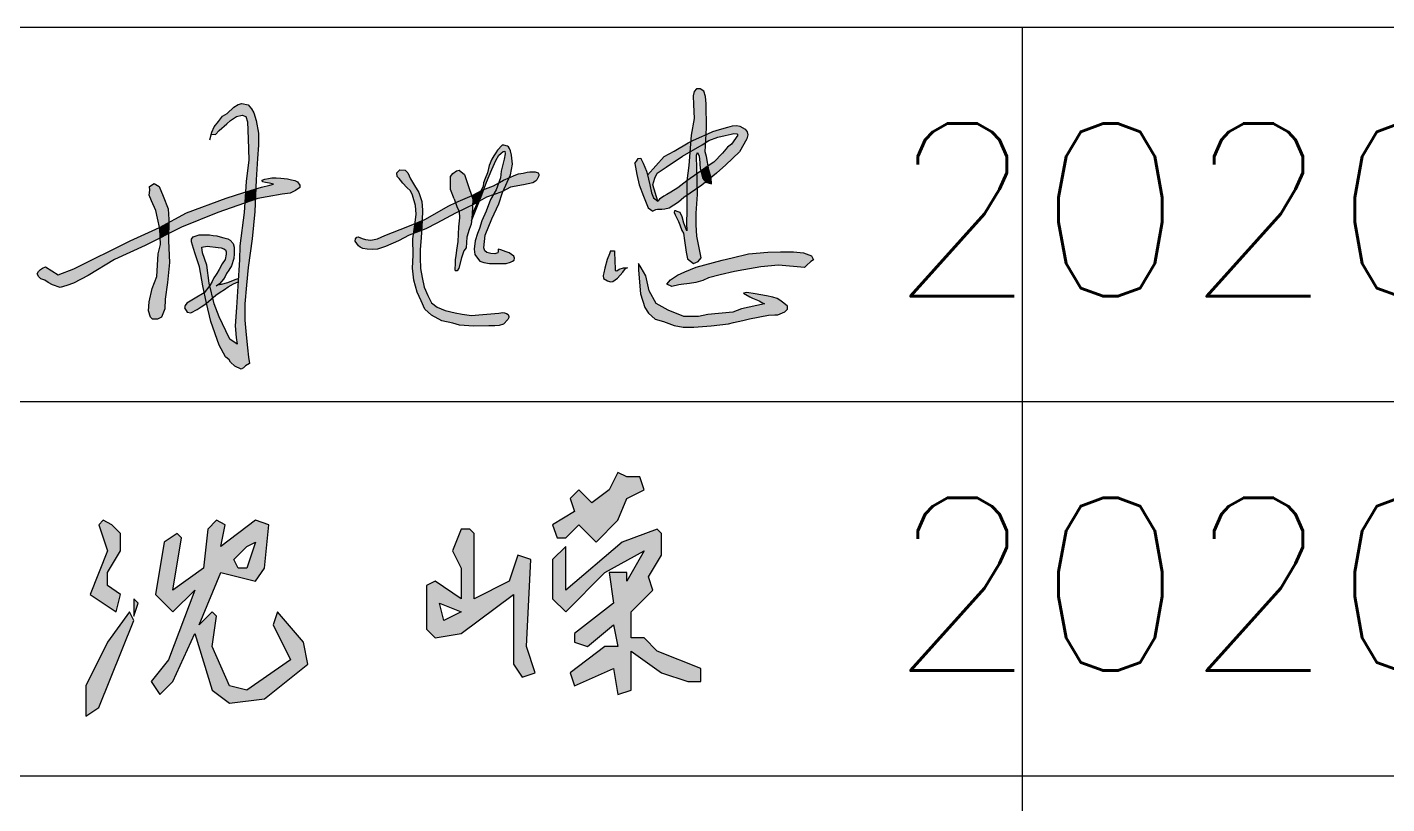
# Model space of a CAD drawing. Header units: millimetres. Extents: x 865490 to 879904, y 39442 to 44891.
# Drawn here: x 878443.8 to 878467.4, y 39488.97 to 39502.45 of the extents above; entities that cross this region are included whole.
import ezdxf
from ezdxf.enums import TextEntityAlignment as Align

# ---------------------------------------------------------------- set-up
doc = ezdxf.new("R2010")
doc.units = ezdxf.units.MM
doc.header["$LTSCALE"] = 1000
doc.header["$MEASUREMENT"] = 0
doc.layers.add('HATCH', color=8, linetype='Continuous')
doc.styles.add('ECEC_TQ', font='txt_l.shx', dxfattribs={"bigfont": 'hztxt_l.shx'})

msp = doc.modelspace()

# ---------------------------------------------------------------- hatches: boundary and pattern name
at = {"linetype": 'Continuous'}
h = msp.add_hatch(color=256, dxfattribs=at)
h.paths.add_polyline_path([(878452.239, 39492.606), (878452.239, 39491.396), (878452.39, 39491.169), (878452.617, 39491.245), (878452.465, 39491.699), (878452.541, 39493.211), (878452.314, 39493.287), (878452.163, 39492.833), (878451.558, 39492.531), (878451.558, 39493.665), (878451.482, 39493.741), (878451.331, 39493.741), (878451.18, 39493.363), (878451.331, 39493.06), (878451.331, 39492.531), (878450.877, 39492.833), (878450.726, 39492.758), (878450.726, 39492.001), (878450.877, 39491.85), (878451.331, 39491.926)])
h.paths.add_polyline_path([(878451.331, 39492.304), (878451.029, 39492.153), (878450.953, 39492.455)], flags=16)
h.paths.add_polyline_path([(878454.054, 39493.892), (878454.205, 39494.27), (878454.507, 39494.421), (878454.432, 39494.648), (878454.205, 39494.648), (878454.054, 39494.724), (878453.902, 39494.421), (878453.6, 39494.194), (878453.373, 39494.421), (878453.222, 39494.27), (878453.297, 39494.043), (878452.919, 39493.816), (878452.995, 39493.589), (878453.146, 39493.589), (878453.373, 39493.816), (878453.675, 39493.514)])
h.paths.add_polyline_path([(878454.81, 39493.287), (878454.81, 39493.665), (878454.734, 39493.741), (878454.129, 39493.514), (878453.146, 39492.682), (878453.146, 39493.438), (878452.919, 39493.211), (878452.919, 39492.531), (878453.146, 39492.304), (878453.827, 39492.984), (878454.507, 39493.363), (878454.205, 39492.833), (878454.205, 39492.984), (878453.902, 39492.984), (878453.978, 39492.455), (878453.297, 39491.926), (878453.297, 39491.774), (878453.524, 39491.699), (878453.978, 39492.077), (878454.054, 39491.699), (878453.827, 39491.699), (878453.222, 39491.245), (878453.297, 39491.018), (878453.978, 39491.321), (878454.054, 39490.867), (878454.28, 39490.943), (878454.28, 39491.623), (878454.81, 39491.245), (878455.264, 39491.094), (878455.49, 39491.094), (878455.49, 39491.321), (878454.734, 39491.623), (878454.507, 39491.85), (878454.28, 39491.85), (878454.28, 39492.304), (878454.659, 39492.682), (878454.583, 39492.909)])
h = msp.add_hatch(color=256, dxfattribs=at)
h.paths.add_polyline_path([(878445.191, 39492.758), (878445.191, 39492.984), (878445.418, 39493.363), (878445.418, 39493.665), (878445.267, 39493.816), (878445.115, 39493.892), (878445.04, 39493.816), (878445.191, 39493.363), (878444.889, 39492.606), (878445.342, 39492.304), (878445.418, 39492.606)])
h.paths.add_polyline_path([(878445.72, 39492.455), (878445.645, 39492.531), (878445.645, 39492.228)])
h.paths.add_polyline_path([(878445.645, 39492.153), (878445.569, 39492.304), (878445.191, 39491.774), (878444.813, 39491.018), (878444.813, 39490.489), (878445.04, 39490.64)])
h.paths.add_polyline_path([(878447.157, 39492.984), (878447.762, 39492.833), (878447.914, 39493.06), (878447.989, 39493.816), (878447.762, 39493.892), (878447.157, 39493.438), (878447.233, 39493.816), (878447.082, 39493.892), (878446.93, 39493.741), (878446.855, 39493.06), (878446.325, 39492.682), (878446.477, 39493.589), (878446.401, 39493.665), (878446.174, 39493.514), (878446.023, 39492.606), (878446.325, 39492.304), (878446.704, 39492.682), (878446.25, 39491.472), (878445.947, 39491.094), (878446.099, 39490.867), (878446.325, 39491.094), (878446.704, 39491.926), (878447.006, 39490.943), (878447.309, 39490.716), (878447.914, 39490.791), (878448.67, 39491.396), (878448.594, 39491.774), (878448.14, 39492.304), (878448.065, 39492.077), (878448.367, 39491.472), (878447.611, 39490.943), (878447.309, 39491.018), (878447.006, 39491.699), (878447.082, 39492.228), (878447.006, 39492.304), (878446.779, 39492.077)])
h.paths.add_polyline_path([(878447.384, 39493.211), (878447.611, 39493.438), (878447.762, 39493.514), (878447.611, 39493.06), (878447.46, 39493.06)], flags=16)
at = {"layer": 'HATCH'}
for points in [[(878455.584, 39501.123), (878455.574, 39501.253), (878455.542, 39501.344), (878455.479, 39501.386), (878455.42, 39501.386), (878455.378, 39501.34), (878455.36, 39501.263), (878455.367, 39501.113), (878455.374, 39500.871), (878455.325, 39500.58), (878455.317, 39500.469), (878455.363, 39500.496), (878455.507, 39500.554), (878455.586, 39500.592), (878455.591, 39500.709)], [(878447.792, 39500.174), (878447.814, 39500.409), (878447.811, 39500.615), (878447.771, 39500.834), (878447.728, 39500.97), (878447.688, 39501.04), (878447.632, 39501.109), (878447.52, 39501.13), (878447.456, 39501.112), (878447.381, 39501.066), (878447.266, 39500.959), (878447.189, 39500.909), (878447.116, 39500.815), (878447.042, 39500.727), (878446.999, 39500.631), (878446.99, 39500.596), (878447.064, 39500.589), (878447.128, 39500.663), (878447.26, 39500.774), (878447.327, 39500.835), (878447.428, 39500.902), (878447.526, 39500.929), (878447.594, 39500.902), (878447.621, 39500.814), (878447.634, 39500.515), (878447.641, 39500.154), (878447.597, 39499.776), (878447.585, 39499.595), (878447.762, 39499.646), (878447.769, 39499.804)], [(878456.299, 39500.64), (878456.26, 39500.682), (878456.172, 39500.739), (878456.12, 39500.745), (878456.043, 39500.742), (878455.962, 39500.72), (878455.816, 39500.676), (878455.702, 39500.644), (878455.612, 39500.605), (878455.586, 39500.592), (878455.579, 39500.455), (878455.632, 39500.49), (878455.788, 39500.543), (878455.914, 39500.577), (878456.021, 39500.599), (878456.068, 39500.607), (878456.117, 39500.606), (878456.134, 39500.581), (878456.023, 39500.421), (878455.956, 39500.371), (878455.869, 39500.267), (878455.72, 39500.11), (878455.62, 39500.05), (878455.634, 39499.979), (878455.672, 39499.841), (878455.767, 39499.918), (878455.925, 39500.064), (878456.166, 39500.293), (878456.289, 39500.516), (878456.306, 39500.586)], [(878454.889, 39500.023), (878455.173, 39500.217), (878455.304, 39500.292), (878455.317, 39500.469), (878455.274, 39500.444), (878455.028, 39500.305), (878454.853, 39500.208), (878454.569, 39499.888), (878454.608, 39499.72), (878454.636, 39499.579), (878454.67, 39499.493), (878454.747, 39499.432), (878454.658, 39499.716), (878454.692, 39499.833), (878454.737, 39499.922)], [(878455.586, 39500.592), (878455.507, 39500.554), (878455.363, 39500.496), (878455.317, 39500.469), (878455.304, 39500.292), (878455.516, 39500.414), (878455.579, 39500.455)], [(878451.863, 39499.981), (878451.935, 39500.141), (878451.985, 39500.232), (878452.021, 39500.263), (878452.062, 39500.299), (878452.087, 39500.303), (878452.095, 39500.255), (878452.077, 39500.161), (878452.024, 39499.954), (878452.011, 39499.839), (878451.981, 39499.752), (878451.994, 39499.76), (878452.064, 39499.8), (878452.162, 39499.841), (878452.185, 39499.894), (878452.223, 39500.079), (878452.207, 39500.235), (878452.188, 39500.307), (878452.171, 39500.351), (878452.153, 39500.377), (878452.133, 39500.391), (878452.071, 39500.409), (878452.04, 39500.409), (878451.964, 39500.32), (878451.932, 39500.272), (878451.898, 39500.219), (878451.861, 39500.161), (878451.819, 39500.053), (878451.79, 39499.924), (878451.747, 39499.83), (878451.717, 39499.754), (878451.711, 39499.697), (878451.679, 39499.618), (878451.708, 39499.633), (878451.726, 39499.64), (878451.769, 39499.762)], [(878455.579, 39500.455), (878455.516, 39500.414), (878455.304, 39500.292), (878455.286, 39500.053), (878455.251, 39499.789), (878455.424, 39499.906), (878455.421, 39500.019), (878455.416, 39500.201), (878455.418, 39500.234), (878455.433, 39500.28), (878455.461, 39500.216), (878455.474, 39500.105), (878455.476, 39500.075), (878455.482, 39500.002), (878455.498, 39499.96), (878455.62, 39500.05), (878455.588, 39500.211), (878455.57, 39500.288)], [(878454.562, 39499.916), (878454.547, 39499.955), (878454.491, 39500.091), (878454.456, 39500.161), (878454.448, 39500.183), (878454.405, 39500.176), (878454.388, 39500.145), (878454.347, 39500.087), (878454.379, 39499.899), (878454.422, 39499.718), (878454.494, 39499.519), (878454.575, 39499.317), (878454.661, 39499.259), (878454.703, 39499.285), (878454.74, 39499.291), (878454.765, 39499.292), (878454.815, 39499.292), (878454.87, 39499.293), (878454.941, 39499.313), (878455.103, 39499.418), (878455.196, 39499.495), (878455.249, 39499.531), (878455.251, 39499.789), (878455.093, 39499.667), (878454.974, 39499.593), (878454.904, 39499.55), (878454.847, 39499.519), (878454.773, 39499.466), (878454.747, 39499.432), (878454.67, 39499.493), (878454.636, 39499.579), (878454.608, 39499.72)], [(878455.634, 39499.979), (878455.62, 39500.05), (878455.619, 39500.05), (878455.498, 39499.96), (878455.496, 39499.94), (878455.528, 39499.825), (878455.577, 39499.765), (878455.672, 39499.841)], [(878448.455, 39499.618), (878448.529, 39499.669), (878448.532, 39499.713), (878448.488, 39499.77), (878448.443, 39499.793), (878448.385, 39499.807), (878448.317, 39499.824), (878448.202, 39499.836), (878448.121, 39499.84), (878448.045, 39499.84), (878447.985, 39499.83), (878447.923, 39499.818), (878447.876, 39499.797), (878447.88, 39499.772), (878447.931, 39499.76), (878448, 39499.744), (878448.07, 39499.729), (878448.008, 39499.711), (878447.865, 39499.676), (878447.762, 39499.646), (878447.755, 39499.462), (878447.802, 39499.478), (878447.964, 39499.511), (878448.222, 39499.554), (878448.364, 39499.57)], [(878450.645, 39499.426), (878450.594, 39499.583), (878450.52, 39499.705), (878450.45, 39499.82), (878450.403, 39499.924), (878450.36, 39499.973), (878450.265, 39499.977), (878450.211, 39499.928), (878450.222, 39499.862), (878450.252, 39499.828), (878450.279, 39499.797), (878450.317, 39499.745), (878450.386, 39499.674), (878450.453, 39499.611), (878450.484, 39499.536), (878450.538, 39499.36), (878450.551, 39499.208), (878450.531, 39499.064), (878450.528, 39499.044), (878450.656, 39499.098), (878450.66, 39499.277)], [(878451.44, 39499.74), (878451.388, 39499.896), (878451.296, 39499.972), (878451.251, 39499.96), (878451.187, 39499.912), (878451.143, 39499.86), (878451.143, 39499.776), (878451.143, 39499.635), (878451.207, 39499.475), (878451.23, 39499.408), (878451.241, 39499.413), (878451.511, 39499.527)], [(878451.939, 39499.631), (878451.981, 39499.752), (878451.891, 39499.703), (878451.726, 39499.64), (878451.692, 39499.542), (878451.649, 39499.435), (878451.768, 39499.503), (878451.888, 39499.545)], [(878452.162, 39499.841), (878452.064, 39499.8), (878451.994, 39499.76), (878451.981, 39499.752), (878451.939, 39499.631), (878451.888, 39499.545), (878452.036, 39499.596), (878452.059, 39499.609)], [(878452.573, 39499.755), (878452.62, 39499.779), (878452.642, 39499.802), (878452.663, 39499.837), (878452.678, 39499.875), (878452.678, 39499.903), (878452.674, 39499.914), (878452.665, 39499.927), (878452.618, 39499.943), (878452.525, 39499.943), (878452.475, 39499.936), (878452.405, 39499.923), (878452.328, 39499.906), (878452.251, 39499.88), (878452.174, 39499.846), (878452.162, 39499.841), (878452.059, 39499.609), (878452.187, 39499.677), (878452.414, 39499.72)], [(878455.424, 39499.906), (878455.251, 39499.789), (878455.249, 39499.531), (878455.432, 39499.656)], [(878455.528, 39499.825), (878455.496, 39499.94), (878455.498, 39499.96), (878455.442, 39499.918), (878455.424, 39499.906), (878455.432, 39499.656), (878455.509, 39499.709), (878455.577, 39499.765)], [(878455.672, 39499.841), (878455.577, 39499.765), (878455.676, 39499.734)], [(878446.242, 39499.299), (878446.159, 39499.52), (878446.089, 39499.687), (878446.001, 39499.743), (878445.918, 39499.687), (878445.924, 39499.624), (878445.913, 39499.536), (878445.956, 39499.437), (878446.03, 39499.272), (878446.06, 39499.138), (878446.095, 39498.975), (878446.255, 39499.063), (878446.256, 39499.114)], [(878447.104, 39499.236), (878447.571, 39499.398), (878447.585, 39499.595), (878447.556, 39499.587), (878447.249, 39499.486), (878446.559, 39499.232), (878446.255, 39499.063), (878446.251, 39498.869), (878446.474, 39498.98)], [(878447.762, 39499.646), (878447.585, 39499.595), (878447.571, 39499.398), (878447.755, 39499.462)], [(878451.531, 39499.466), (878451.511, 39499.527), (878451.241, 39499.413), (878451.23, 39499.408), (878451.253, 39499.342), (878451.296, 39499.255), (878451.529, 39499.369)], [(878451.679, 39499.618), (878451.524, 39499.533), (878451.511, 39499.527), (878451.531, 39499.466), (878451.529, 39499.369), (878451.566, 39499.387), (878451.617, 39499.416)], [(878451.983, 39499.386), (878452.047, 39499.582), (878452.059, 39499.609), (878452.036, 39499.596), (878451.888, 39499.545), (878451.841, 39499.462), (878451.763, 39499.263), (878451.692, 39499.094), (878451.648, 39498.958), (878451.613, 39498.87), (878451.574, 39498.743), (878451.558, 39498.601), (878451.567, 39498.506), (878451.634, 39498.42), (878451.654, 39498.395), (878451.723, 39498.368), (878451.822, 39498.35), (878451.887, 39498.349), (878451.996, 39498.349), (878452.114, 39498.353), (878452.185, 39498.376), (878452.22, 39498.392), (878452.249, 39498.412), (878452.255, 39498.443), (878452.247, 39498.48), (878452.165, 39498.537), (878452.115, 39498.555), (878452.022, 39498.59), (878451.971, 39498.598), (878451.971, 39498.559), (878451.968, 39498.535), (878451.916, 39498.522), (878451.847, 39498.525), (878451.778, 39498.543), (878451.74, 39498.573), (878451.724, 39498.624), (878451.748, 39498.843), (878451.866, 39499.129)], [(878451.726, 39499.64), (878451.708, 39499.633), (878451.679, 39499.618), (878451.617, 39499.416), (878451.649, 39499.435), (878451.692, 39499.542)], [(878455.435, 39499.55), (878455.432, 39499.656), (878455.249, 39499.531), (878455.248, 39499.264), (878455.246, 39499.05), (878455.248, 39498.92), (878455.195, 39499.053), (878455.167, 39499.16), (878455.132, 39499.236), (878455.084, 39499.255), (878455.057, 39499.267), (878455.036, 39499.269), (878455.028, 39499.24), (878455.044, 39499.194), (878455.102, 39499.082), (878455.129, 39499.022), (878455.16, 39498.927), (878455.194, 39498.877), (878455.21, 39498.751), (878455.238, 39498.551), (878455.261, 39498.435), (878455.366, 39498.35), (878455.446, 39498.387), (878455.501, 39498.451), (878455.467, 39498.597), (878455.421, 39498.826), (878455.41, 39499.025), (878455.41, 39499.226)], [(878447.042, 39497.652), (878447.017, 39497.757), (878446.942, 39497.691), (878446.909, 39497.663), (878446.909, 39497.662), (878446.985, 39497.344), (878447.128, 39496.932), (878447.238, 39496.733), (878447.3, 39496.679), (878447.326, 39496.638), (878447.403, 39496.57), (878447.512, 39496.514), (878447.551, 39496.54), (878447.585, 39496.572), (878447.658, 39496.617), (878447.637, 39496.726), (878447.62, 39496.887), (878447.6, 39497.114), (878447.573, 39497.368), (878447.576, 39497.653), (878447.605, 39497.975), (878447.632, 39498.283), (878447.702, 39498.778), (878447.747, 39499.254), (878447.755, 39499.462), (878447.571, 39499.398), (878447.56, 39499.236), (878447.486, 39498.658), (878447.479, 39498.415), (878447.469, 39498.233), (878447.449, 39497.868), (878447.429, 39497.589), (878447.405, 39497.268), (878447.425, 39497.067), (878447.439, 39496.949), (878447.312, 39497.039), (878447.246, 39497.18), (878447.127, 39497.427)], [(878451.233, 39499.224), (878451.296, 39499.255), (878451.253, 39499.342), (878451.23, 39499.408), (878451.114, 39499.351), (878450.702, 39499.118), (878450.656, 39499.098), (878450.644, 39498.926), (878450.715, 39498.953), (878450.911, 39499.05)], [(878451.524, 39499.203), (878451.529, 39499.369), (878451.296, 39499.255), (878451.301, 39499.147), (878451.287, 39498.988), (878451.272, 39498.736), (878451.247, 39498.585), (878451.238, 39498.482), (878451.228, 39498.423), (878451.226, 39498.372), (878451.226, 39498.328), (878451.219, 39498.272), (878451.22, 39498.243), (878451.225, 39498.23), (878451.232, 39498.223), (878451.259, 39498.225), (878451.288, 39498.268), (878451.338, 39498.449), (878451.379, 39498.57), (878451.42, 39498.626), (878451.432, 39498.806), (878451.472, 39498.942), (878451.504, 39499.034)], [(878451.649, 39499.435), (878451.617, 39499.416), (878451.544, 39499.252), (878451.522, 39499.188), (878451.511, 39499.094), (878451.593, 39499.294)], [(878446.255, 39499.063), (878446.095, 39498.975), (878446.1, 39498.951), (878446.104, 39498.796), (878446.251, 39498.869)], [(878450.425, 39498.844), (878450.505, 39498.874), (878450.528, 39499.044), (878450.407, 39498.993), (878450.005, 39498.838), (878449.88, 39498.779), (878449.763, 39498.758), (878449.671, 39498.767), (878449.61, 39498.784), (878449.544, 39498.817), (878449.517, 39498.807), (878449.496, 39498.781), (878449.493, 39498.739), (878449.517, 39498.697), (878449.548, 39498.66), (878449.578, 39498.633), (878449.623, 39498.611), (878449.701, 39498.601), (878449.792, 39498.595), (878449.88, 39498.601), (878450.016, 39498.649), (878450.243, 39498.743)], [(878450.656, 39499.098), (878450.528, 39499.044), (878450.505, 39498.874), (878450.644, 39498.926)], [(878445.311, 39498.42), (878445.843, 39498.666), (878446.104, 39498.796), (878446.1, 39498.951), (878446.095, 39498.975), (878445.584, 39498.743), (878444.604, 39498.259), (878444.335, 39498.157), (878444.111, 39498.294), (878444.059, 39498.272), (878444.024, 39498.245), (878443.989, 39498.21), (878443.97, 39498.173), (878443.995, 39498.119), (878444.034, 39498.088), (878444.1, 39498.062), (878444.16, 39498.022), (878444.236, 39497.979), (878444.37, 39497.932), (878444.481, 39497.969), (878444.601, 39498.012), (878444.855, 39498.144)], [(878446.265, 39498.369), (878446.249, 39498.744), (878446.251, 39498.869), (878446.104, 39498.796), (878446.107, 39498.681), (878446.069, 39498.522), (878446.044, 39498.125), (878445.965, 39497.92), (878445.913, 39497.687), (878445.904, 39497.529), (878445.938, 39497.417), (878445.969, 39497.385), (878446.055, 39497.385), (878446.129, 39497.421), (878446.186, 39497.566), (878446.19, 39497.735), (878446.231, 39498.019)], [(878447.317, 39498.756), (878447.28, 39498.779), (878447.209, 39498.796), (878447.145, 39498.817), (878447.088, 39498.83), (878447.024, 39498.84), (878446.963, 39498.847), (878446.865, 39498.847), (878446.781, 39498.847), (878446.676, 39498.817), (878446.649, 39498.776), (878446.649, 39498.726), (878446.68, 39498.611), (878446.71, 39498.517), (878446.788, 39498.291), (878446.845, 39497.961), (878446.87, 39497.845), (878446.967, 39497.969), (878446.957, 39498.013), (878446.912, 39498.324), (878446.838, 39498.534), (878446.829, 39498.634), (878446.92, 39498.65), (878447.111, 39498.632), (878447.166, 39498.626), (878447.207, 39498.606), (878447.238, 39498.591), (878447.248, 39498.556), (878447.248, 39498.513), (878447.231, 39498.419), (878447.183, 39498.346), (878447.127, 39498.246), (878447.088, 39498.18), (878447.066, 39498.144), (878447.038, 39498.1), (878447.005, 39498.039), (878446.967, 39497.969), (878447.017, 39497.757), (878447.072, 39497.804), (878447.144, 39497.852), (878447.224, 39497.902), (878447.285, 39497.948), (878447.376, 39497.998), (878447.458, 39498.034), (878447.461, 39498.09), (878447.424, 39498.08), (878447.322, 39498.041), (878447.279, 39498.024), (878447.168, 39497.993), (878447.103, 39497.979), (878447.132, 39498.001), (878447.203, 39498.082), (878447.23, 39498.126), (878447.256, 39498.18), (878447.294, 39498.234), (878447.341, 39498.311), (878447.385, 39498.436), (878447.391, 39498.52), (878447.391, 39498.584), (878447.388, 39498.635), (878447.371, 39498.699)], [(878450.617, 39498.452), (878450.62, 39498.593), (878450.635, 39498.799), (878450.644, 39498.926), (878450.505, 39498.874), (878450.492, 39498.779), (878450.498, 39498.494), (878450.488, 39498.27), (878450.509, 39498.061), (878450.566, 39497.853), (878450.635, 39497.705), (878450.7, 39497.558), (878450.813, 39497.452), (878450.995, 39497.355), (878451.188, 39497.313), (878451.299, 39497.279), (878451.544, 39497.264), (878451.811, 39497.27), (878451.915, 39497.272), (878451.99, 39497.277), (878452.068, 39497.301), (878452.14, 39497.377), (878452.158, 39497.413), (878452.158, 39497.43), (878452.145, 39497.467), (878452.118, 39497.481), (878452.081, 39497.494), (878452.054, 39497.499), (878451.983, 39497.487), (878451.778, 39497.473), (878451.635, 39497.46), (878451.513, 39497.449), (878451.348, 39497.469), (878451.225, 39497.495), (878451.053, 39497.536), (878450.915, 39497.592), (878450.814, 39497.669), (878450.753, 39497.796), (878450.691, 39497.943), (878450.654, 39498.107), (878450.624, 39498.267)], [(878454.137, 39498.202), (878454.187, 39498.263), (878454.204, 39498.274), (878454.147, 39498.278), (878454.074, 39498.253), (878454.034, 39498.227), (878454.006, 39498.232), (878454.003, 39498.26), (878454.003, 39498.298), (878453.998, 39498.355), (878453.998, 39498.398), (878453.998, 39498.458), (878453.996, 39498.493), (878453.996, 39498.539), (878453.991, 39498.569), (878453.926, 39498.574), (878453.905, 39498.521), (878453.868, 39498.421), (878453.823, 39498.27), (878453.808, 39498.19), (878453.797, 39498.142), (878453.805, 39498.092), (878453.873, 39498.049), (878453.923, 39498.034), (878453.963, 39498.037), (878454.044, 39498.099)], [(878454.535, 39498.139), (878454.458, 39498.279), (878454.408, 39498.353), (878454.41, 39498.235), (878454.446, 39497.823), (878454.521, 39497.587), (878454.581, 39497.489), (878454.702, 39497.383), (878454.842, 39497.343), (878455.028, 39497.274), (878455.183, 39497.248), (878455.373, 39497.246), (878455.669, 39497.27), (878455.97, 39497.305), (878456.059, 39497.325), (878456.222, 39497.359), (878456.335, 39497.389), (878456.67, 39497.452), (878456.777, 39497.46), (878456.828, 39497.46), (878456.949, 39497.513), (878456.995, 39497.561), (878456.997, 39497.609), (878456.934, 39497.66), (878456.864, 39497.714), (878456.818, 39497.742), (878456.741, 39497.768), (878456.634, 39497.791), (878456.434, 39497.823), (878456.292, 39497.849), (878456.231, 39497.835), (878456.346, 39497.77), (878456.39, 39497.752), (878456.503, 39497.706), (878456.551, 39497.676), (878456.596, 39497.654), (878456.196, 39497.567), (878456.05, 39497.508), (878455.615, 39497.468), (878455.454, 39497.429), (878455.197, 39497.429), (878454.928, 39497.539), (878454.716, 39497.658), (878454.593, 39497.879)], [(878455.826, 39498.155), (878456.075, 39498.211), (878456.238, 39498.241), (878456.537, 39498.293), (878456.842, 39498.323), (878457.295, 39498.285), (878457.328, 39498.318), (878457.402, 39498.387), (878457.448, 39498.415), (878457.414, 39498.486), (878457.275, 39498.539), (878457.099, 39498.552), (878456.878, 39498.557), (878456.654, 39498.549), (878456.319, 39498.519), (878456.037, 39498.45), (878455.864, 39498.407), (878455.413, 39498.29), (878455.217, 39498.206), (878455.085, 39498.15), (878454.968, 39498.066), (878454.904, 39497.995), (878454.988, 39497.954), (878455.11, 39497.982), (878455.151, 39497.985), (878455.296, 39498.005), (878455.408, 39498.023), (878455.528, 39498.058), (878455.625, 39498.104)], [(878446.967, 39497.969), (878446.87, 39497.845), (878446.909, 39497.663), (878446.942, 39497.691), (878447.017, 39497.757)], [(878446.909, 39497.663), (878446.87, 39497.845), (878446.714, 39497.75), (878446.566, 39497.665), (878446.537, 39497.62), (878446.529, 39497.583), (878446.574, 39497.505), (878446.635, 39497.494), (878446.744, 39497.552), (878446.818, 39497.598), (878446.879, 39497.637)]]:
    msp.add_hatch(color=256, dxfattribs=at).paths.add_polyline_path(points)

# ---------------------------------------------------------------- linework, layer by layer
for p, q in [((878426.075, 39502.455), (878536.075, 39502.455)), ((878461.075, 39469.955), (878461.075, 39502.455)), ((878426.075, 39495.955), (878481.075, 39495.955)), ((878426.075, 39489.455), (878481.075, 39489.455))]:
    msp.add_line(p, q)
for points in [[(878455.496, 39499.94), (878455.528, 39499.825), (878455.577, 39499.765), (878455.676, 39499.734), (878455.672, 39499.841), (878455.634, 39499.979), (878455.588, 39500.211), (878455.57, 39500.288), (878455.591, 39500.709), (878455.584, 39501.123), (878455.574, 39501.253), (878455.542, 39501.344), (878455.479, 39501.386), (878455.42, 39501.386), (878455.378, 39501.34), (878455.36, 39501.263), (878455.367, 39501.113), (878455.374, 39500.871), (878455.325, 39500.58), (878455.286, 39500.053), (878455.251, 39499.789), (878455.248, 39499.264), (878455.246, 39499.05), (878455.248, 39498.92), (878455.195, 39499.053), (878455.167, 39499.16), (878455.132, 39499.236)], [(878446.967, 39500.498), (878446.999, 39500.631), (878447.042, 39500.727), (878447.116, 39500.815), (878447.189, 39500.909), (878447.266, 39500.959), (878447.381, 39501.066), (878447.456, 39501.112), (878447.52, 39501.13), (878447.632, 39501.109), (878447.688, 39501.04), (878447.728, 39500.97), (878447.771, 39500.834), (878447.811, 39500.615), (878447.814, 39500.409), (878447.792, 39500.174), (878447.769, 39499.804), (878447.747, 39499.254), (878447.702, 39498.778), (878447.632, 39498.283), (878447.605, 39497.975), (878447.576, 39497.653), (878447.573, 39497.368), (878447.6, 39497.114), (878447.62, 39496.887), (878447.637, 39496.726), (878447.658, 39496.617), (878447.585, 39496.572), (878447.551, 39496.54), (878447.512, 39496.514), (878447.403, 39496.57), (878447.326, 39496.638), (878447.3, 39496.679), (878447.238, 39496.733), (878447.128, 39496.932), (878446.985, 39497.344), (878446.909, 39497.662), (878446.845, 39497.961), (878446.788, 39498.291), (878446.71, 39498.517), (878446.68, 39498.611), (878446.649, 39498.726), (878446.649, 39498.776), (878446.676, 39498.817), (878446.676, 39498.817), (878446.781, 39498.847), (878446.865, 39498.847), (878446.865, 39498.847), (878446.963, 39498.847), (878447.024, 39498.84), (878447.088, 39498.83), (878447.145, 39498.817), (878447.209, 39498.796), (878447.28, 39498.779), (878447.317, 39498.756), (878447.371, 39498.699), (878447.388, 39498.635), (878447.391, 39498.584), (878447.391, 39498.52), (878447.385, 39498.436), (878447.341, 39498.311), (878447.294, 39498.234), (878447.256, 39498.18), (878447.23, 39498.126), (878447.203, 39498.082), (878447.203, 39498.082), (878447.132, 39498.001), (878447.074, 39497.957)], [(878446.99, 39500.596), (878447.064, 39500.589), (878447.064, 39500.589), (878447.128, 39500.663), (878447.26, 39500.774), (878447.327, 39500.835), (878447.428, 39500.902), (878447.526, 39500.929), (878447.526, 39500.929), (878447.594, 39500.902), (878447.621, 39500.814), (878447.634, 39500.515), (878447.641, 39500.154), (878447.597, 39499.776), (878447.56, 39499.236), (878447.486, 39498.658), (878447.479, 39498.415), (878447.469, 39498.233), (878447.449, 39497.868), (878447.429, 39497.589), (878447.405, 39497.268), (878447.425, 39497.067), (878447.439, 39496.949), (878447.439, 39496.949), (878447.312, 39497.039), (878447.246, 39497.18), (878447.127, 39497.427), (878447.042, 39497.652), (878446.957, 39498.013), (878446.912, 39498.324), (878446.838, 39498.534), (878446.829, 39498.634), (878446.829, 39498.634), (878446.92, 39498.65), (878447.111, 39498.632), (878447.111, 39498.632), (878447.166, 39498.626), (878447.207, 39498.606), (878447.238, 39498.591), (878447.248, 39498.556), (878447.248, 39498.513), (878447.231, 39498.419), (878447.183, 39498.346), (878447.127, 39498.246), (878447.088, 39498.18), (878447.066, 39498.144), (878447.038, 39498.1), (878447.005, 39498.039), (878446.967, 39497.969), (878446.87, 39497.845), (878446.714, 39497.75), (878446.566, 39497.665), (878446.537, 39497.62), (878446.529, 39497.583), (878446.574, 39497.505), (878446.635, 39497.494), (878446.744, 39497.552), (878446.818, 39497.598), (878446.879, 39497.637), (878446.942, 39497.691), (878447.072, 39497.804), (878447.144, 39497.852), (878447.224, 39497.902), (878447.285, 39497.948), (878447.376, 39497.998), (878447.458, 39498.034)], [(878454.569, 39499.888), (878454.853, 39500.208), (878455.028, 39500.305), (878455.274, 39500.444), (878455.363, 39500.496), (878455.507, 39500.554), (878455.612, 39500.605), (878455.702, 39500.644), (878455.816, 39500.676), (878455.962, 39500.72), (878456.043, 39500.742), (878456.12, 39500.745), (878456.172, 39500.739), (878456.26, 39500.682), (878456.299, 39500.64), (878456.306, 39500.586), (878456.289, 39500.516), (878456.166, 39500.293), (878455.925, 39500.064), (878455.767, 39499.918), (878455.509, 39499.709), (878455.196, 39499.495), (878455.103, 39499.418), (878454.941, 39499.313), (878454.87, 39499.293), (878454.815, 39499.292), (878454.765, 39499.292), (878454.74, 39499.291), (878454.703, 39499.285), (878454.661, 39499.259)], [(878454.347, 39500.087), (878454.388, 39500.145), (878454.405, 39500.176), (878454.405, 39500.176), (878454.448, 39500.183), (878454.456, 39500.161), (878454.491, 39500.091), (878454.547, 39499.955), (878454.562, 39499.916), (878454.608, 39499.72), (878454.636, 39499.579), (878454.67, 39499.493), (878454.747, 39499.432), (878454.658, 39499.716), (878454.692, 39499.833), (878454.737, 39499.922), (878454.889, 39500.023), (878455.173, 39500.217), (878455.516, 39500.414), (878455.632, 39500.49), (878455.788, 39500.543), (878455.914, 39500.577), (878456.021, 39500.599), (878456.068, 39500.607), (878456.117, 39500.606), (878456.134, 39500.581), (878456.023, 39500.421), (878455.956, 39500.371), (878455.869, 39500.267), (878455.72, 39500.11), (878455.619, 39500.05), (878455.442, 39499.918), (878455.251, 39499.789), (878455.093, 39499.667), (878454.974, 39499.593), (878454.904, 39499.55), (878454.847, 39499.519), (878454.773, 39499.466), (878454.747, 39499.432)], [(878451.511, 39499.094), (878451.593, 39499.294), (878451.692, 39499.542), (878451.769, 39499.762), (878451.863, 39499.981), (878451.935, 39500.141), (878451.985, 39500.232), (878452.021, 39500.263), (878452.062, 39500.299), (878452.087, 39500.303), (878452.095, 39500.255), (878452.077, 39500.161), (878452.024, 39499.954), (878452.011, 39499.839), (878451.939, 39499.631), (878451.841, 39499.462), (878451.763, 39499.263), (878451.692, 39499.094), (878451.648, 39498.958), (878451.613, 39498.87), (878451.574, 39498.743), (878451.558, 39498.601), (878451.567, 39498.506), (878451.634, 39498.42), (878451.654, 39498.395), (878451.723, 39498.368), (878451.822, 39498.35), (878451.887, 39498.349), (878451.996, 39498.349), (878452.114, 39498.353), (878452.185, 39498.376), (878452.22, 39498.392), (878452.249, 39498.412), (878452.255, 39498.443), (878452.247, 39498.48), (878452.165, 39498.537), (878452.115, 39498.555), (878452.022, 39498.59), (878451.971, 39498.598), (878451.971, 39498.559), (878451.968, 39498.535), (878451.916, 39498.522), (878451.847, 39498.525), (878451.778, 39498.543), (878451.74, 39498.573), (878451.724, 39498.624), (878451.748, 39498.843), (878451.866, 39499.129), (878451.983, 39499.386), (878452.047, 39499.582), (878452.185, 39499.894), (878452.223, 39500.079), (878452.207, 39500.235), (878452.188, 39500.307), (878452.171, 39500.351), (878452.153, 39500.377), (878452.133, 39500.391), (878452.071, 39500.409), (878452.04, 39500.409), (878451.964, 39500.32), (878451.932, 39500.272), (878451.898, 39500.219), (878451.861, 39500.161), (878451.819, 39500.053), (878451.79, 39499.924), (878451.747, 39499.83), (878451.717, 39499.754), (878451.711, 39499.697)], [(878455.132, 39499.236), (878455.084, 39499.255), (878455.057, 39499.267), (878455.036, 39499.269), (878455.028, 39499.24), (878455.044, 39499.194), (878455.102, 39499.082), (878455.129, 39499.022), (878455.16, 39498.927), (878455.194, 39498.877), (878455.21, 39498.751), (878455.238, 39498.551), (878455.261, 39498.435), (878455.366, 39498.35), (878455.446, 39498.387), (878455.501, 39498.451), (878455.501, 39498.451), (878455.467, 39498.597), (878455.421, 39498.826), (878455.41, 39499.025), (878455.41, 39499.226), (878455.435, 39499.55), (878455.421, 39500.019), (878455.416, 39500.201), (878455.418, 39500.234), (878455.433, 39500.28), (878455.433, 39500.28), (878455.461, 39500.216), (878455.474, 39500.105), (878455.476, 39500.075), (878455.482, 39500.002), (878455.498, 39499.96), (878455.496, 39499.94)], [(878454.347, 39500.087), (878454.379, 39499.899), (878454.422, 39499.718), (878454.494, 39499.519), (878454.575, 39499.317), (878454.661, 39499.259)], [(878444.111, 39498.294), (878444.335, 39498.157), (878444.604, 39498.259), (878445.584, 39498.743), (878446.095, 39498.975), (878446.559, 39499.232), (878447.249, 39499.486), (878447.556, 39499.587), (878447.865, 39499.676), (878448.008, 39499.711), (878448.07, 39499.729), (878448, 39499.744), (878447.931, 39499.76), (878447.88, 39499.772), (878447.88, 39499.772), (878447.876, 39499.797), (878447.923, 39499.818), (878447.985, 39499.83), (878448.045, 39499.84), (878448.121, 39499.84), (878448.202, 39499.836), (878448.317, 39499.824), (878448.385, 39499.807), (878448.443, 39499.793), (878448.488, 39499.77), (878448.532, 39499.713), (878448.529, 39499.669), (878448.455, 39499.618), (878448.364, 39499.57), (878448.222, 39499.554), (878447.964, 39499.511), (878447.802, 39499.478), (878447.104, 39499.236), (878446.474, 39498.98), (878445.843, 39498.666), (878445.311, 39498.42), (878444.855, 39498.144), (878444.601, 39498.012), (878444.481, 39497.969), (878444.37, 39497.932), (878444.236, 39497.979), (878444.16, 39498.022), (878444.1, 39498.062), (878444.034, 39498.088), (878443.995, 39498.119), (878443.97, 39498.173), (878443.989, 39498.21), (878444.024, 39498.245), (878444.059, 39498.272), (878444.111, 39498.294)], [(878452.665, 39499.927), (878452.674, 39499.914), (878452.678, 39499.903), (878452.678, 39499.875), (878452.663, 39499.837), (878452.642, 39499.802), (878452.62, 39499.779), (878452.573, 39499.755), (878452.414, 39499.72), (878452.187, 39499.677), (878452.036, 39499.596), (878451.768, 39499.503), (878451.566, 39499.387), (878451.233, 39499.224), (878450.911, 39499.05), (878450.715, 39498.953), (878450.425, 39498.844), (878450.243, 39498.743), (878450.016, 39498.649), (878449.88, 39498.601), (878449.792, 39498.595), (878449.701, 39498.601), (878449.623, 39498.611), (878449.578, 39498.633), (878449.548, 39498.66), (878449.517, 39498.697), (878449.493, 39498.739), (878449.496, 39498.781), (878449.517, 39498.807), (878449.544, 39498.817)], [(878449.544, 39498.817), (878449.61, 39498.784), (878449.671, 39498.767), (878449.763, 39498.758), (878449.88, 39498.779), (878450.005, 39498.838), (878450.407, 39498.993), (878450.702, 39499.118), (878451.114, 39499.351), (878451.241, 39499.413), (878451.524, 39499.533), (878451.708, 39499.633), (878451.891, 39499.703), (878451.994, 39499.76), (878452.064, 39499.8), (878452.174, 39499.846), (878452.251, 39499.88), (878452.328, 39499.906), (878452.405, 39499.923), (878452.475, 39499.936), (878452.525, 39499.943), (878452.618, 39499.943), (878452.618, 39499.943), (878452.665, 39499.927)], [(878450.222, 39499.862), (878450.211, 39499.928), (878450.265, 39499.977), (878450.36, 39499.973), (878450.403, 39499.924), (878450.45, 39499.82), (878450.52, 39499.705), (878450.594, 39499.583), (878450.645, 39499.426), (878450.66, 39499.277), (878450.656, 39499.098), (878450.635, 39498.799), (878450.62, 39498.593), (878450.617, 39498.452), (878450.624, 39498.267), (878450.654, 39498.107), (878450.691, 39497.943), (878450.753, 39497.796), (878450.814, 39497.669), (878450.915, 39497.592), (878451.053, 39497.536), (878451.225, 39497.495), (878451.348, 39497.469), (878451.513, 39497.449), (878451.635, 39497.46), (878451.778, 39497.473), (878451.983, 39497.487), (878452.054, 39497.499), (878452.081, 39497.494), (878452.118, 39497.481), (878452.145, 39497.467), (878452.158, 39497.43), (878452.158, 39497.413), (878452.14, 39497.377), (878452.068, 39497.301), (878451.99, 39497.277), (878451.915, 39497.272), (878451.811, 39497.27), (878451.544, 39497.264), (878451.299, 39497.279), (878451.188, 39497.313), (878450.995, 39497.355), (878450.813, 39497.452), (878450.7, 39497.558), (878450.635, 39497.705), (878450.566, 39497.853), (878450.509, 39498.061), (878450.488, 39498.27), (878450.498, 39498.494), (878450.492, 39498.779), (878450.531, 39499.064), (878450.551, 39499.208), (878450.538, 39499.36), (878450.484, 39499.536), (878450.453, 39499.611), (878450.386, 39499.674), (878450.317, 39499.745), (878450.279, 39499.797), (878450.252, 39499.828), (878450.222, 39499.862)], [(878451.207, 39499.475), (878451.143, 39499.635), (878451.143, 39499.776), (878451.143, 39499.86), (878451.187, 39499.912), (878451.251, 39499.96), (878451.296, 39499.972), (878451.388, 39499.896), (878451.44, 39499.74), (878451.531, 39499.466), (878451.524, 39499.203), (878451.504, 39499.034), (878451.472, 39498.942), (878451.432, 39498.806), (878451.42, 39498.626), (878451.379, 39498.57), (878451.338, 39498.449), (878451.288, 39498.268), (878451.259, 39498.225), (878451.232, 39498.223)], [(878445.918, 39499.687), (878446.001, 39499.743), (878446.089, 39499.687), (878446.159, 39499.52), (878446.242, 39499.299), (878446.256, 39499.114), (878446.249, 39498.744), (878446.265, 39498.369), (878446.231, 39498.019), (878446.19, 39497.735), (878446.186, 39497.566), (878446.129, 39497.421), (878446.055, 39497.385), (878445.969, 39497.385), (878445.938, 39497.417), (878445.904, 39497.529), (878445.913, 39497.687), (878445.965, 39497.92), (878446.044, 39498.125), (878446.069, 39498.522), (878446.107, 39498.681), (878446.1, 39498.951), (878446.06, 39499.138), (878446.03, 39499.272), (878445.956, 39499.437), (878445.913, 39499.536), (878445.924, 39499.624), (878445.918, 39499.687)], [(878451.711, 39499.697), (878451.679, 39499.618), (878451.617, 39499.416), (878451.544, 39499.252), (878451.522, 39499.188)], [(878451.207, 39499.475), (878451.253, 39499.342), (878451.296, 39499.255), (878451.301, 39499.147), (878451.287, 39498.988), (878451.272, 39498.736), (878451.247, 39498.585), (878451.238, 39498.482), (878451.228, 39498.423), (878451.226, 39498.372), (878451.226, 39498.328), (878451.219, 39498.272), (878451.22, 39498.243)], [(878453.926, 39498.574), (878453.905, 39498.521), (878453.868, 39498.421), (878453.823, 39498.27), (878453.808, 39498.19), (878453.797, 39498.142), (878453.805, 39498.092), (878453.805, 39498.092), (878453.873, 39498.049), (878453.923, 39498.034), (878453.963, 39498.037), (878454.044, 39498.099), (878454.137, 39498.202), (878454.187, 39498.263), (878454.222, 39498.285)], [(878453.926, 39498.574), (878453.991, 39498.569), (878453.996, 39498.539), (878453.996, 39498.493), (878453.998, 39498.458), (878453.998, 39498.398), (878453.998, 39498.355), (878454.003, 39498.298), (878454.003, 39498.26), (878454.006, 39498.232), (878454.006, 39498.232), (878454.034, 39498.227), (878454.074, 39498.253), (878454.147, 39498.278), (878454.147, 39498.278), (878454.204, 39498.274)], [(878454.408, 39498.353), (878454.41, 39498.235), (878454.446, 39497.823), (878454.521, 39497.587), (878454.581, 39497.489), (878454.702, 39497.383), (878454.842, 39497.343), (878455.028, 39497.274), (878455.183, 39497.248), (878455.373, 39497.246), (878455.669, 39497.27), (878455.97, 39497.305), (878456.059, 39497.325), (878456.222, 39497.359), (878456.335, 39497.389), (878456.67, 39497.452), (878456.777, 39497.46), (878456.828, 39497.46), (878456.949, 39497.513), (878456.995, 39497.561), (878456.997, 39497.609), (878456.934, 39497.66), (878456.864, 39497.714), (878456.818, 39497.742), (878456.741, 39497.768), (878456.634, 39497.791), (878456.434, 39497.823), (878456.292, 39497.849), (878456.231, 39497.835), (878456.231, 39497.835), (878456.231, 39497.835), (878456.346, 39497.77), (878456.39, 39497.752), (878456.503, 39497.706), (878456.551, 39497.676), (878456.596, 39497.654), (878456.196, 39497.567), (878456.05, 39497.508), (878455.615, 39497.468), (878455.454, 39497.429), (878455.197, 39497.429), (878454.928, 39497.539), (878454.716, 39497.658), (878454.593, 39497.879), (878454.535, 39498.139), (878454.458, 39498.279), (878454.408, 39498.353)], [(878454.968, 39498.066), (878455.085, 39498.15), (878455.217, 39498.206), (878455.413, 39498.29), (878455.864, 39498.407), (878456.037, 39498.45), (878456.319, 39498.519), (878456.654, 39498.549), (878456.878, 39498.557), (878457.099, 39498.552), (878457.275, 39498.539), (878457.414, 39498.486), (878457.414, 39498.486), (878457.448, 39498.415), (878457.402, 39498.387), (878457.328, 39498.318), (878457.295, 39498.285), (878457.295, 39498.285), (878456.842, 39498.323), (878456.537, 39498.293), (878456.238, 39498.241), (878456.075, 39498.211), (878455.826, 39498.155), (878455.625, 39498.104), (878455.528, 39498.058), (878455.408, 39498.023), (878455.296, 39498.005), (878455.151, 39497.985), (878455.11, 39497.982), (878454.988, 39497.954), (878454.904, 39497.995), (878454.968, 39498.066), (878454.968, 39498.066)], [(878451.22, 39498.243), (878451.225, 39498.23), (878451.232, 39498.223)], [(878447.103, 39497.979), (878447.103, 39497.979), (878447.168, 39497.993), (878447.279, 39498.024), (878447.322, 39498.041), (878447.424, 39498.08), (878447.461, 39498.09)]]:
    msp.add_lwpolyline(points)
at = {"linetype": 'Continuous', "elevation": 2318108.623}
for points in [[(878454.205, 39494.648), (878454.054, 39494.724), (878453.902, 39494.421), (878453.6, 39494.194), (878453.373, 39494.421), (878453.222, 39494.27), (878453.297, 39494.043), (878452.919, 39493.816), (878452.995, 39493.589), (878453.146, 39493.589), (878453.373, 39493.816), (878453.675, 39493.514), (878454.054, 39493.892), (878454.205, 39494.27), (878454.507, 39494.421), (878454.432, 39494.648), (878454.205, 39494.648)], [(878445.267, 39493.816), (878445.115, 39493.892), (878445.04, 39493.816), (878445.191, 39493.363), (878444.889, 39492.606), (878445.342, 39492.304), (878445.418, 39492.606), (878445.191, 39492.758), (878445.191, 39492.984), (878445.418, 39493.363), (878445.418, 39493.665), (878445.267, 39493.816)], [(878447.233, 39493.816), (878447.082, 39493.892), (878446.93, 39493.741), (878446.855, 39493.06), (878446.325, 39492.682), (878446.477, 39493.589), (878446.401, 39493.665), (878446.174, 39493.514), (878446.023, 39492.606), (878446.325, 39492.304), (878446.704, 39492.682), (878446.25, 39491.472), (878445.947, 39491.094), (878446.099, 39490.867), (878446.325, 39491.094), (878446.704, 39491.926), (878447.006, 39490.943), (878447.309, 39490.716), (878447.914, 39490.791), (878448.67, 39491.396), (878448.594, 39491.774), (878448.14, 39492.304), (878448.065, 39492.077), (878448.367, 39491.472), (878447.611, 39490.943), (878447.309, 39491.018), (878447.006, 39491.699), (878447.082, 39492.228), (878447.006, 39492.304), (878446.779, 39492.077), (878447.157, 39492.984), (878447.762, 39492.833), (878447.914, 39493.06), (878447.989, 39493.816), (878447.762, 39493.892), (878447.157, 39493.438), (878447.233, 39493.816)], [(878451.558, 39493.665), (878451.482, 39493.741), (878451.331, 39493.741), (878451.18, 39493.363), (878451.331, 39493.06), (878451.331, 39492.531), (878450.877, 39492.833), (878450.726, 39492.758), (878450.726, 39492.001), (878450.877, 39491.85), (878451.331, 39491.926), (878452.239, 39492.606), (878452.239, 39491.396), (878452.39, 39491.169), (878452.617, 39491.245), (878452.465, 39491.699), (878452.541, 39493.211), (878452.314, 39493.287), (878452.163, 39492.833), (878451.558, 39492.531), (878451.558, 39493.665)], [(878454.81, 39493.665), (878454.734, 39493.741), (878454.129, 39493.514), (878453.146, 39492.682), (878453.146, 39493.438), (878452.919, 39493.211), (878452.919, 39492.531), (878453.146, 39492.304), (878453.827, 39492.984), (878454.507, 39493.363), (878454.205, 39492.833), (878454.205, 39492.984), (878453.902, 39492.984), (878453.978, 39492.455), (878453.297, 39491.926), (878453.297, 39491.774), (878453.524, 39491.699), (878453.978, 39492.077), (878454.054, 39491.699), (878453.827, 39491.699), (878453.222, 39491.245), (878453.297, 39491.018), (878453.978, 39491.321), (878454.054, 39490.867), (878454.28, 39490.943), (878454.28, 39491.623), (878454.81, 39491.245), (878455.264, 39491.094), (878455.49, 39491.094), (878455.49, 39491.321), (878454.734, 39491.623), (878454.507, 39491.85), (878454.28, 39491.85), (878454.28, 39492.304), (878454.659, 39492.682), (878454.583, 39492.909), (878454.81, 39493.287), (878454.81, 39493.665)], [(878447.611, 39493.438), (878447.762, 39493.514), (878447.611, 39493.06), (878447.46, 39493.06), (878447.384, 39493.211), (878447.611, 39493.438)], [(878445.72, 39492.455), (878445.645, 39492.531), (878445.645, 39492.228), (878445.72, 39492.455)], [(878450.953, 39492.455), (878451.331, 39492.304), (878451.029, 39492.153), (878450.953, 39492.455)], [(878445.645, 39492.153), (878445.569, 39492.304), (878445.191, 39491.774), (878444.813, 39491.018), (878444.813, 39490.489), (878445.04, 39490.64), (878445.645, 39492.153)]]:
    msp.add_lwpolyline(points, dxfattribs=at)

# ---------------------------------------------------------------- texts
at = {"style": 'ECEC_TQ'}
for p in [(878470.319, 39499.283), (878470.319, 39492.783)]:
    msp.add_attdef('2020.04.30', text=' ', height=3, dxfattribs=at).set_placement(p, align=Align.MIDDLE)

doc.saveas('drawing.dxf')
